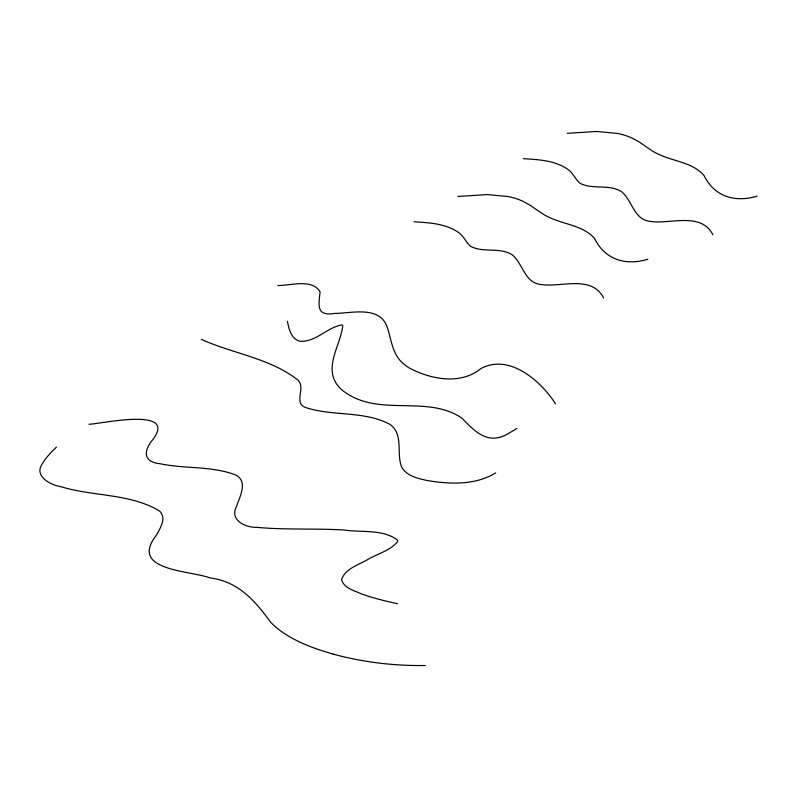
<?xml version="1.0" encoding="UTF-8"?>
<svg xmlns="http://www.w3.org/2000/svg" width="797" height="797" viewBox="0 0 797 797"><rect width="100%" height="100%" fill="white"/><g stroke="black" fill="none" stroke-linecap="round" stroke-linejoin="round"><path stroke-width="1.2" d="M56.438 447.107C51.098 452.288 45.748 457.667 42.072 464.203C33.892 476.227 50.6 485.084 60.711 486.638C93.1 496.631 130.041 493.233 159.609 511.056C166.991 518.379 160.058 528.421 156.142 535.574C128.646 570.971 190.613 570.413 209.82 577.885C237.914 581.242 255.08 600.689 270.492 622.039A104.407 60.273 0 0 0 278.811 629.57C294.85 641.665 314.038 648.658 333.196 654.108M516.775 428.447L515.41 429.354A69.229 39.97 0 0 1 510.718 432.104C489.547 446.25 476.287 433.12 461.991 418.226C428.238 394.913 381.843 416.253 347.223 393.758A54.256 31.322 0 0 1 338.864 386.844C322.646 368.493 340.439 345.609 342.77 325.873L342.052 324.907C327.358 327.039 315.961 342.292 300.07 341.285C291.323 339.253 288.803 329.071 287.488 321.37M495.694 472.89C474.912 485.592 448.831 484.347 425.708 480.212C416.771 478.18 406.131 475.57 401.549 466.753C396.149 453.035 404.009 434.066 389.733 424.273C363.761 410.475 332.588 416.562 305.261 407.406A12.971 7.492 0 0 1 300.678 403.651C297.62 396.099 304.444 386.943 298.048 380.169C270.352 358.242 233.013 353.729 201.312 339.363M757.15 196.122C734.894 202.916 714.232 196.51 703.91 175.34C692.623 162.518 674.262 161.542 659.557 154.688A57.264 33.066 0 0 1 650.661 149.846L639.064 141.866L631.911 138.011A49.135 28.363 0 0 0 617.555 133.438L596.764 131.465L567.225 133.328M647.822 259.244C625.565 266.039 604.903 259.633 594.582 238.462C583.294 225.641 564.934 224.654 550.229 217.81A57.264 33.066 0 0 1 541.332 212.968L529.736 204.988L522.583 201.133A49.135 28.363 0 0 0 508.227 196.56L487.435 194.578L457.896 196.451M89.025 424.263C101.209 423.914 178.498 406.231 152.645 439.864C143.639 450.494 142.723 462.121 160.297 463.774C185.163 469.034 211.693 465.747 235.683 474.982C248.315 481.418 239.827 496.571 236.609 506.215C229.128 519.873 245.257 527.783 256.823 527.335C285.794 530.085 314.974 528.232 344.015 530.005C361.2 532.645 383.367 528.939 397.583 540.177L397.454 541.85C390.062 550.657 377.927 553.626 368.204 559.225C358.989 564.844 345.39 568.321 341.594 579.489C343.607 588.146 354.207 590.527 361.27 593.825C373.036 598.079 385.23 601.058 397.454 603.678M277.914 285.545C290.676 285.635 312.504 278.372 320.075 291.951C318.76 305.201 315.702 316.578 335.158 313.4C352.294 313.171 379.661 305.55 387.222 327.139C391.407 339.542 392.244 354.257 402.953 363.322A53.04 30.625 0 0 0 409.289 367.975C430.539 379.322 460.447 385.26 480.611 368.742C509.014 353.011 540.994 380.896 555.529 403.87M523.39 158.633C538.613 159.699 555.31 160.327 568.161 169.592C573.312 173.168 575.334 179.554 580.176 183.38C592.928 189.835 608.798 183.898 621.261 191.479C632.24 200.067 633.595 219.265 649.774 221.367C670.456 224.634 700.673 211.344 712.917 234.786M414.071 221.755C429.284 222.821 445.981 223.449 458.833 232.714C463.984 236.291 466.006 242.677 470.848 246.492C483.61 252.958 499.47 247.02 511.943 254.602C522.912 263.189 524.267 282.387 540.446 284.489C561.128 287.757 591.344 274.457 603.588 297.909M425.389 665.515A201.013 116.053 0 0 1 333.216 654.088"/></g></svg>
